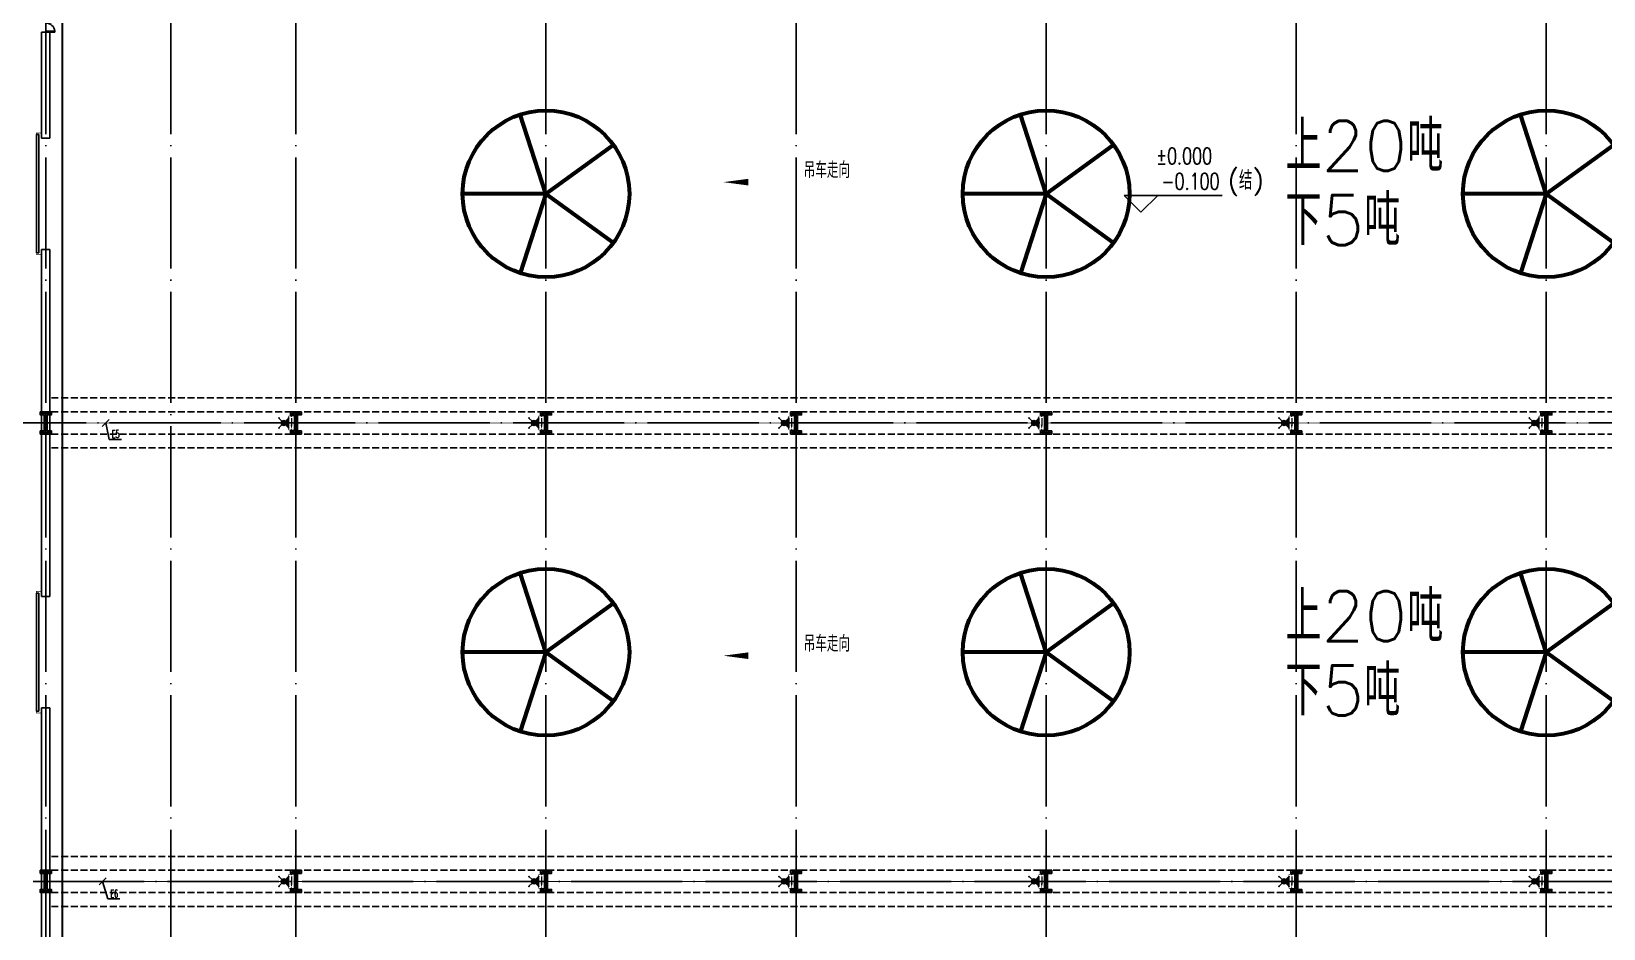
# Model space of a CAD drawing. Extents: x -1396510 to 1250330, y -1892470 to 1623980.
# Drawn here: x 266458 to 323036, y -784327 to -752037 of the extents above; entities that cross this region are included whole.
import ezdxf
from ezdxf.enums import TextEntityAlignment as Align

# ---------------------------------------------------------------- set-up
doc = ezdxf.new("R2010")
doc.units = 0
doc.header["$LTSCALE"] = 1000
doc.header["$MEASUREMENT"] = 0
for name, pattern in [('10平面$0$DASH', [0.35, 0.25, -0.1]), ('DASH', [0.35, 0.25, -0.1]), ('DOTE', [2.42, 2, -0.2, 0.02, -0.2])]:
    doc.linetypes.add(name, pattern=pattern)
for name, color, linetype in [('10平面$0$WINDOW', 4, 'Continuous'), ('A-AXIS-DOTE', 14, 'DOTE'), ('A-HATCH-2', 251, 'Continuous'), ('A-LIN-V', 9, 'Continuous'), ('A-SFCE', 30, 'Continuous'), ('A-WINDOW', 140, 'Continuous'), ('AS-COLN', 6, 'Continuous'), ('AS-WALL', 40, 'Continuous'), ('DIM-照明', 3, 'Continuous'), ('EQUIP-应急', 3, 'Continuous'), ('EQUIP-照明', 3, 'Continuous'), ('WIRE-照明', 1, 'Continuous'), ('建-标高', 3, 'Continuous'), ('建-箭头', 3, 'Continuous')]:
    doc.layers.add(name, color=color, linetype=linetype)
doc.layers.add('A-云线2', color=3, linetype='Continuous', plot=False)
doc.styles.add('_TEL_DIM', font='SIMPLEX', dxfattribs={"width": 0.8, "height": 3.5, "bigfont": 'HZTXT'})
doc.styles.add('A-STANDARD', font='SIMPLEX', dxfattribs={"bigfont": 'GBCBIG'})

# ---------------------------------------------------------------- blocks, each defined once
blk = doc.blocks.new('G$C2F382D44')
at = {"color": 0, "style": 'A-STANDARD'}
for s, p in [('上20吨', (-2949, 425)), ('下5吨', (-2952, -2245))]:
    blk.add_text(s, height=1800, dxfattribs=at).set_placement(p)
blk = doc.blocks.new('nt66')
at = {"layer": 'A-HATCH-2', "color": 8}
blk.add_lwpolyline([(-195840, 766870), (-195440, 766870), (-195440, 766758), (-195586, 766758), (-195586, 766182), (-195440, 766182), (-195440, 766070), (-195840, 766070), (-195840, 766182), (-195694, 766182), (-195694, 766758), (-195840, 766758)], close=True, dxfattribs=at)
at = {"layer": 'AS-COLN'}
blk.add_lwpolyline([(-195790, 766820), (-195490, 766820), (-195490, 766808), (-195636, 766808), (-195636, 766132), (-195490, 766132), (-195490, 766120), (-195790, 766120), (-195790, 766132), (-195644, 766132), (-195644, 766808), (-195790, 766808)], close=True, dxfattribs=at)
blk = doc.blocks.new('33333')
for p in [(-68214, -93400), (-59214, -93400), (-50214, -93400), (-41214, -93400), (-32214, -93400), (-23214, -93400), (-14214, -93400), (-68214, -109900), (-59214, -109900), (-50214, -109900), (-41214, -109900), (-32214, -109900), (-23214, -109900), (-14214, -109900)]:
    blk.add_blockref('nt66', p)
blk = doc.blocks.new('w42343')
at = {"layer": 'A-HATCH-2', "color": 8, "linetype": 'DASH'}
for p, q in [((-263654, 673970), (-128354, 673970)), ((-263654, 673470), (-128354, 673470)), ((-263654, 672670), (-128354, 672670)), ((-263654, 672170), (-128354, 672170)), ((-263654, 657470), (-128354, 657470)), ((-263654, 656970), (-128354, 656970)), ((-263654, 656170), (-128354, 656170)), ((-263654, 655670), (-128354, 655670))]:
    blk.add_line(p, q, dxfattribs=at)
blk = doc.blocks.new('w4324324')
at = {"layer": 'A-HATCH-2', "color": 0, "lineweight": 60}
for q in [(-1694760, 686605), (-1697614, 684532), (-1691907, 684532), (-1696524, 681178), (-1692997, 681178)]:
    blk.add_line((-1694760, 683605), q, dxfattribs=at)
blk.add_circle((-1694760, 683605), 3000, dxfattribs=at)
blk = doc.blocks.new('ner546')
at = {"layer": 'A-LIN-V', "color": 8}
for p in [(581780, 43256), (598280, 43256), (581780, 25256), (598280, 25256), (581780, 7256), (598280, 7256)]:
    blk.add_blockref('w4324324', p, dxfattribs=at)
blk = doc.blocks.new('3333')
at = {"layer": 'A-SFCE', "const_width": 20}
blk.add_lwpolyline([(-227064, 766320), (-227064, 766510), (-227244, 766510), (-227244, 766320)], dxfattribs=at)
blk = doc.blocks.new('10平面$0$$DorLib2D$00000126')
at = {"color": 0, "linetype": 'Continuous'}
for p, q in [((-0.532, 0.5), (-0.532, 0.9)), ((0.532, 0.9), (0.532, 0.5))]:
    blk.add_line(p, q, dxfattribs=at)
at = {"color": 0, "linetype": '10平面$0$DASH'}
for p, q in [((-0.532, 0.9), (0.532, 0.9)), ((-0.532, 0.5), (0.532, 0.5))]:
    blk.add_line(p, q, dxfattribs=at)
blk = doc.blocks.new('DOOR2DLIB$SYSLIB$00000123')
at = {"color": 0}
for p, q in [((0.475, -0.001), (0.475, 0.752)), ((0.475, 0.752), (0.5, 0.752)), ((0.5, -0.001), (0.5, 0.752)), ((-0.5, 0), (-0.5, 0.252)), ((-0.475, 0.252), (-0.5, 0.252)), ((-0.475, 0), (-0.475, 0.252)), ((-0.475, 0), (-0.5, 0)), ((0.475, -0.001), (0.5, -0.001))]:
    blk.add_line(p, q, dxfattribs=at)
for centre, radius, start, end in [((0.505, -0.002), 0.755, 92.2493, 179.7238), ((-0.501, 0.003), 0.251, 359.7899, 84.0974)]:
    blk.add_arc(centre, radius, start, end, dxfattribs=at)
blk = doc.blocks.new('世赫2#厂房一层0821')
at = {"layer": 'A-AXIS-DOTE', "color": 8, "ltscale": 2}
for p, q in [((21300, -87498.9), (21300, 6300)), ((25800, -87498.9), (25800, 6300)), ((30300, -87498.9), (30300, 6300)), ((39300, -87498.9), (39300, 6300)), ((48300, -87498.9), (48300, 6300)), ((57300, -87498.9), (57300, 6300)), ((66300, -87498.9), (66300, 6300)), ((75300, -87498.9), (75300, 6300)), ((163114.2, -49500), (-11095.8, -49500)), ((165204.2, -66000), (-11095.8, -66000))]:
    blk.add_line(p, q, dxfattribs=at)
at = {"layer": 'AS-WALL'}
for p, q in [((21450, -35430), (21150, -35430)), ((21150, -35430), (21150, -39250)), ((21450, -39250), (21450, -35430)), ((21150, -39250), (21450, -39250)), ((21150, -55750), (21150, -43250)), ((21150, -43250), (21450, -43250)), ((21450, -55750), (21450, -43250)), ((21150, -55750), (21450, -55750)), ((21150, -72250), (21150, -59750)), ((21150, -59750), (21450, -59750)), ((21450, -72250), (21450, -59750))]:
    blk.add_line(p, q, dxfattribs=at)
at = {"layer": '建-标高', "color": 8}
for p, q in [((60713.6, -41910), (60113.6, -41310)), ((60113.6, -41310), (63633.6, -41310)), ((60713.6, -41910), (61313.6, -41310))]:
    blk.add_line(p, q, dxfattribs=at)
at = {"layer": '建-箭头', "color": 8}
for points in [[(52587.2, -40831.1, 0, 0, 0), (45687.2, -40831.1, 0, 240, 0), (46587.2, -40831.1, 0, 0, 0)], [(52587.2, -57876.1, 0, 0, 0), (45687.2, -57876.1, 0, 240, 0), (46587.2, -57876.1, 0, 0, 0)]]:
    blk.add_lwpolyline(points, format="xyseb", dxfattribs=at)
at = {"color": 8}
for p in [(68864.2, -40850), (68864.2, -57780)]:
    blk.add_blockref('G$C2F382D44', p, dxfattribs=at)
at = {"layer": '10平面$0$WINDOW'}
for name, p, xscale, yscale, zscale, rotation in [('DOOR2DLIB$SYSLIB$00000123', (21300, -34780), 1300, -1300, 300, 90.00000000093488), ('10平面$0$$DorLib2D$00000126', (21150, -41250), -4000, -200, 200, 269.9999999997814), ('10平面$0$$DorLib2D$00000126', (21150, -57750), -4000, -200, 200, 269.9999999997814)]:
    blk.add_blockref(name, p, dxfattribs=dict(at, xscale=xscale, yscale=yscale, zscale=zscale, rotation=rotation))
at = {"layer": 'A-LIN-V', "color": 8, "rotation": 90.00000000000001}
blk.add_blockref('ner546', (766160.7, 1055230), dxfattribs=at)
at = {"layer": 'A-SFCE'}
for p in [(248204.2, -805570), (248204.2, -822070)]:
    blk.add_blockref('3333', p, dxfattribs=at)
at = {"layer": 'A-SFCE', "xscale": -1, "rotation": 180}
for p in [(248214.2, 723070), (248204.2, 706570)]:
    blk.add_blockref('3333', p, dxfattribs=at)
at = {"layer": 'A-WINDOW'}
for name in ['33333', 'w42343']:
    blk.add_blockref(name, (285154.2, -722570), dxfattribs=at)
at = {"layer": '建-标高', "color": 7, "style": 'A-STANDARD', "width": 0.705882}
for s, p in [('%%P0.000', (61253.6, -40190)), ('-0.100', (61453.6, -41100))]:
    blk.add_text(s, height=595, dxfattribs=at).set_placement(p)
at = {"layer": '建-标高', "color": 7, "style": 'A-STANDARD'}
blk.add_text('(结)', height=675.18, dxfattribs=at).set_placement((63833.6, -41100))
at = {"layer": '建-箭头', "color": 7, "style": 'A-STANDARD'}
for p in [(48574.8, -40684.2), (48574.8, -57729.2)]:
    blk.add_text('吊车走向', height=578.72, dxfattribs=at).set_placement(p)
blk = doc.blocks.new('$equip_U$00000208(EQ-138-沈勤辉)')
blk.add_hatch(color=256).paths.add_polyline_path([(0.21, 0.37), (0.5, 0.3), (0.21, 0.23)])
at = {"color": 7, "lineweight": 0}
blk.add_line((-0.5, 0.3), (0.21, 0.3), dxfattribs=at)
at = {"lineweight": 0, "const_width": 0.0571}
blk.add_lwpolyline([(-0.66, 0), (0.66, 0, 0.414214), (0.72, 0.06), (0.72, 0.54, 0.414213), (0.66, 0.6), (-0.66, 0.6, 0.414214), (-0.72, 0.54, 0), (-0.72, 0.06, 0.414245), (-0.66, 0, 18481.445439)], format="xyb", dxfattribs=at)
blk.add_lwpolyline([(0.21, 0.37), (0.5, 0.3), (0.21, 0.23), (0.21, 0.37)], dxfattribs=at)
for p in [(-0.72, 0.3), (0, 0.6), (0, 0), (0.72, 0.3)]:
    blk.add_point(p)
at = {"color": 7, "style": '_TEL_DIM', "flags": 1}
for tag in ['A', 'REMARK']:
    blk.add_attdef(tag, text='', height=0.00002, dxfattribs=at).set_placement((0, 0), align=Align.MIDDLE_CENTER)
blk = doc.blocks.new('$equip$00003158')
h = blk.add_hatch(color=256)
h.dxf.hatch_style = 1
h.paths.add_polyline_path([(0, 0.25, -0.198912), (-0.18, 0.32), (-0.5, 0), (0.5, 0), (0.18, 0.32, -0.198912)])
blk.add_hatch(color=256).paths.add_polyline_path([(0, 0.75, 1), (0, 0.25, 1)])
for p, q in [((-0.5, 1), (-0.18, 0.68)), ((-0.5, 0), (-0.18, 0.32)), ((-0.5, 0), (0.5, 0)), ((0.18, 0.68), (0.5, 1)), ((0.18, 0.32), (0.5, 0))]:
    blk.add_line(p, q)
blk.add_circle((0, 0.5), 0.25)
for p in [(-0.5, 1), (-0.5, 0), (0, 0), (0.5, 1), (0.5, 0)]:
    blk.add_point(p)
at = {"color": 7, "style": '_TEL_DIM', "flags": 1}
for tag in ['A', 'REMARK']:
    blk.add_attdef(tag, text='', height=0.00002, dxfattribs=at).set_placement((0, 0), align=Align.MIDDLE_CENTER)

msp = doc.modelspace()

# ---------------------------------------------------------------- linework, layer by layer
at = {"layer": 'DIM-照明'}
for p, q in [((269253.7, -766006.3), (269006.3, -766253.7)), ((269143.7, -782506.3), (268896.3, -782753.7))]:
    msp.add_line(p, q, dxfattribs=at)
for points in [[(269130, -766130), (269260, -766720)], [(269260, -766720), (269699, -766720)], [(269020, -782630), (269210, -783260)], [(269210, -783260), (269641, -783260)]]:
    msp.add_lwpolyline(points, dxfattribs=at)
at = {"layer": 'WIRE-照明', "color": 6, "linetype": 'Continuous', "const_width": 70}
msp.add_lwpolyline([(267574.2, -731511.8), (267574.2, -798555)], dxfattribs=at)
at = {"layer": 'WIRE-照明', "color": 6, "linetype": 'DASH', "const_width": 35}
for points in [[(267574.2, -766130), (275449.3, -766130)], [(275921.8, -766130), (284449.3, -766130)], [(284921.8, -766130), (293449.3, -766130)], [(293921.8, -766130), (302449.3, -766130)], [(302921.8, -766130), (311449.3, -766130)], [(311921.8, -766130), (320449.3, -766130)], [(320921.8, -766130), (329449.3, -766130)], [(267574.2, -782630), (275449.3, -782630)], [(275921.8, -782630), (284449.3, -782630)], [(284921.8, -782630), (293449.3, -782630)], [(293921.8, -782630), (302449.3, -782630)], [(302921.8, -782630), (311449.3, -782630)], [(311921.8, -782630), (320449.3, -782630)], [(320921.8, -782630), (329449.3, -782630)]]:
    msp.add_lwpolyline(points, dxfattribs=at)

# ---------------------------------------------------------------- block references
at = {"layer": 'A-云线2'}
msp.add_blockref('世赫2#厂房一层0821', (245675.8, -716630), dxfattribs=at)
at = {"layer": 'EQUIP-应急', "xscale": 350.0000000000001, "yscale": 350.0000000000001, "zscale": 350.0000000000001}
for p, rotation in [((275711.8, -766130), 90), ((284711.8, -766130), 90.00000000000001), ((293711.8, -766130), 90.00000000000001), ((302711.8, -766130), 90.00000000000001), ((311711.8, -766130), 90.00000000000001), ((320711.8, -766130), 90.00000000000001), ((275711.8, -782630), 90), ((284711.8, -782630), 90.00000000000001), ((293711.8, -782630), 90.00000000000001), ((302711.8, -782630), 90.00000000000001), ((311711.8, -782630), 90.00000000000001), ((320711.8, -782630), 90.00000000000001)]:
    msp.add_blockref('$equip$00003158', p, dxfattribs=dict(at, rotation=rotation))
at = {"layer": 'EQUIP-照明', "xscale": -350, "yscale": 350, "zscale": 350, "rotation": 90}
for p in [(275921.8, -766130), (284921.8, -766130), (293921.8, -766130), (302921.8, -766130), (311921.8, -766130), (320921.8, -766130), (275921.8, -782630), (284921.8, -782630), (293921.8, -782630), (302921.8, -782630), (311921.8, -782630), (320921.8, -782630)]:
    msp.add_blockref('$equip_U$00000208(EQ-138-沈勤辉)', p, dxfattribs=at)

# ---------------------------------------------------------------- texts
at = {"layer": 'DIM-照明', "color": 7, "style": '_TEL_DIM', "width": 0.6}
for s, p in [('E5', (269347.5, -766670)), ('E6', (269297.5, -783210))]:
    msp.add_text(s, height=280, dxfattribs=at).set_placement(p)

doc.saveas('drawing.dxf')
